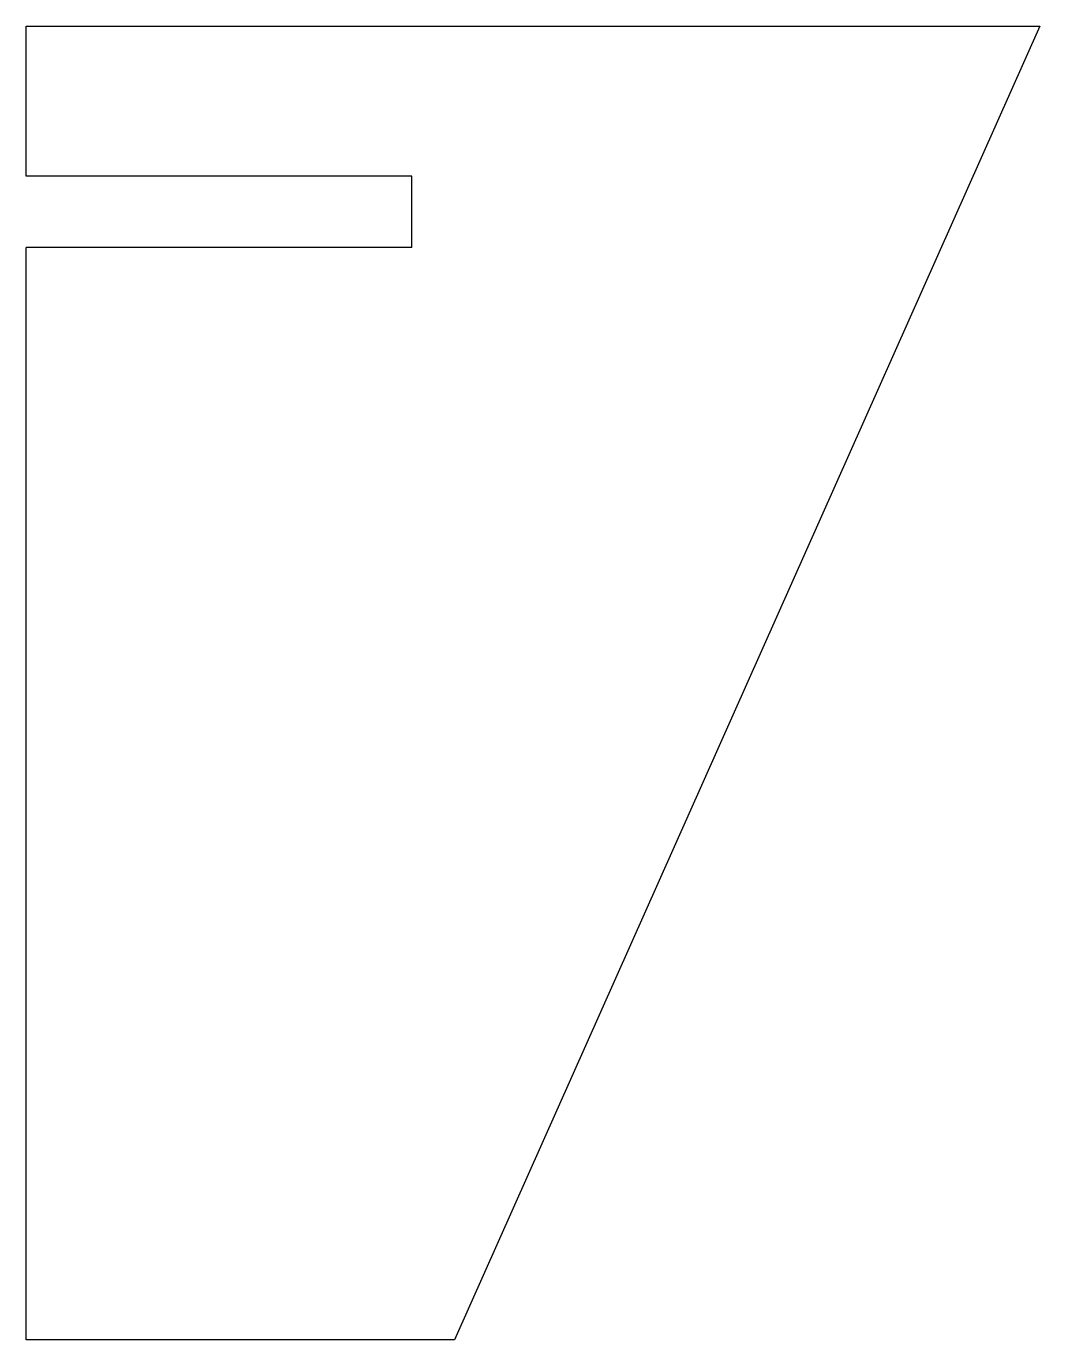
# Model space of a CAD drawing. Header units: millimetres. Extents: x -15 to 56, y -92 to 0.
import ezdxf

# ---------------------------------------------------------------- set-up
doc = ezdxf.new("R2010")
doc.units = ezdxf.units.MM

msp = doc.modelspace()

# ---------------------------------------------------------------- linework, layer by layer
at = {"color": 7, "linetype": 'Continuous', "lineweight": 25}
for p, q in [((-15, -10.5), (-15, 0)), ((-15, 0), (56, 0)), ((56, 0), (15, -92)), ((12, -10.5), (-15, -10.5)), ((12, -15.5), (12, -10.5)), ((-15, -92), (-15, -15.5)), ((12, -15.5), (-15, -15.5)), ((15, -92), (-15, -92))]:
    msp.add_line(p, q, dxfattribs=at)

doc.saveas('drawing.dxf')
